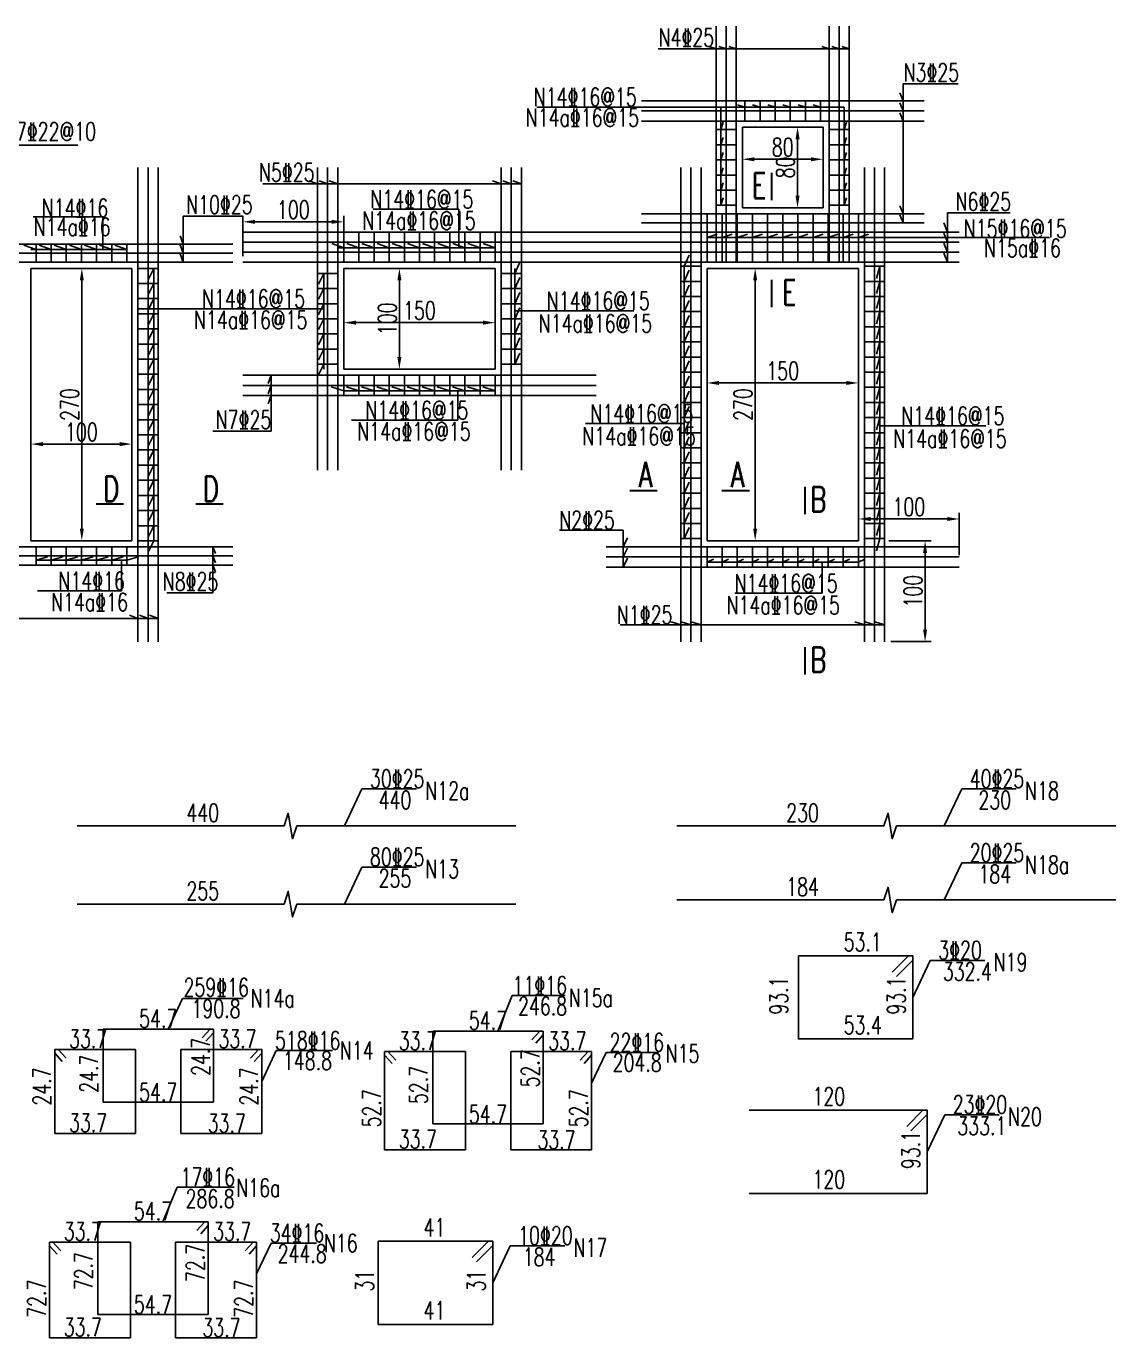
# Model space of a CAD drawing. Header units: millimetres. Extents: x -11227 to 5325, y -353 to 12034.
# Drawn here: x 4245 to 5325, y -324 to 976 of the extents above; entities that cross this region are included whole.
import ezdxf

# ---------------------------------------------------------------- set-up
doc = ezdxf.new("R2010")
doc.units = ezdxf.units.MM
for name, color, linetype in [('文字', 7, 'Continuous'), ('次轮廓线', 7, 'Continuous'), ('钢筋', 1, 'Continuous')]:
    doc.layers.add(name, color=color, linetype=linetype)
doc.styles.get("Standard").update_dxf_attribs({"font": 'simplex1.shx', "width": 0.7, "bigfont": 'hztxt.shx'})
doc.dimstyles.new('60', dxfattribs={"dimscale": 6, "dimtxt": 3, "dimasz": 2, "dimexe": 1, "dimexo": 1, "dimgap": 0.5, "dimtad": 1, "dimdec": 1, "dimzin": 12, "dimdsep": 46, "dimtxsty": 'Standard', "dimcen": 0.5, "dimclrd": 256, "dimclre": 256, "dimclrt": 256, "dimadec": 1, "dimazin": 2, "dimtfac": 1, "dimtdec": 1, "dimtmove": 2, "dimatfit": 3, "dimfxl": 0, "dimtolj": 1, "dimtzin": 0, "dimlwd": -1, "dimlwe": -1, "dimarcsym": 0})

# ---------------------------------------------------------------- blocks, each defined once
blk = doc.blocks.new('*D103')
for p, q in [((4931.5, 735.8), (4973.5, 735.8)), ((4967.5, 477.8), (4967.5, 723.8)), ((4931.5, 465.8), (4973.5, 465.8))]:
    blk.add_line(p, q)
for points in [[(4965.5, 723.8), (4969.5, 723.8), (4967.5, 735.8)], [(4965.5, 477.8), (4969.5, 477.8), (4967.5, 465.8)]]:
    blk.add_solid(points)
at = {"layer": 'Defpoints', "color": 0}
for p in [(4919.8, 735.8), (4967.5, 735.8), (4919.8, 465.8)]:
    blk.add_point(p, dxfattribs=at)
at = {"insert": (4955.5, 600.8), "char_height": 18, "attachment_point": 5, "rotation": 90}
blk.add_mtext('\\A1;270', dxfattribs=at)
blk = doc.blocks.new('*D104')
for p, q in [((4919.8, 586.2), (4919.8, 628.2)), ((5069.8, 586.2), (5069.8, 628.2)), ((5057.8, 622.2), (4931.8, 622.2))]:
    blk.add_line(p, q)
for points in [[(4931.8, 624.2), (4931.8, 620.2), (4919.8, 622.2)], [(5057.8, 624.2), (5057.8, 620.2), (5069.8, 622.2)]]:
    blk.add_solid(points)
at = {"layer": 'Defpoints', "color": 0}
for p in [(4919.8, 622.2), (4919.8, 465.8), (5069.8, 465.8)]:
    blk.add_point(p, dxfattribs=at)
at = {"insert": (4994.8, 634.2), "char_height": 18, "attachment_point": 5}
blk.add_mtext('\\A1;150', dxfattribs=at)
blk = doc.blocks.new('*D105')
for p, q in [((5069.8, 471.8), (5069.8, 493.4)), ((5157.8, 487.4), (5081.8, 487.4)), ((5169.8, 451.4), (5169.8, 493.4))]:
    blk.add_line(p, q)
for points in [[(5081.8, 489.4), (5081.8, 485.4), (5069.8, 487.4)], [(5157.8, 489.4), (5157.8, 485.4), (5169.8, 487.4)]]:
    blk.add_solid(points)
at = {"layer": 'Defpoints', "color": 0}
for p in [(5069.8, 487.4), (5069.8, 465.8), (5169.8, 439.8)]:
    blk.add_point(p, dxfattribs=at)
at = {"insert": (5119.8, 499.4), "char_height": 18, "attachment_point": 5}
blk.add_mtext('\\A1;100', dxfattribs=at)
blk = doc.blocks.new('*D106')
for p, q in [((5099.9, 465.8), (5141.9, 465.8)), ((5135.9, 377.8), (5135.9, 453.8)), ((5101.8, 365.8), (5141.9, 365.8))]:
    blk.add_line(p, q)
for points in [[(5133.9, 453.8), (5137.9, 453.8), (5135.9, 465.8)], [(5133.9, 377.8), (5137.9, 377.8), (5135.9, 365.8)]]:
    blk.add_solid(points)
at = {"layer": 'Defpoints', "color": 0}
for p in [(5069.8, 465.8), (5135.9, 465.8), (5095.8, 365.8)]:
    blk.add_point(p, dxfattribs=at)
at = {"insert": (5123.9, 415.8), "char_height": 18, "attachment_point": 5, "rotation": 90}
blk.add_mtext('\\A1;100', dxfattribs=at)
blk = doc.blocks.new('*D140')
for p, q in [((4559.8, 718), (4559.8, 676)), ((4709.8, 718), (4709.8, 676)), ((4571.8, 682), (4697.8, 682))]:
    blk.add_line(p, q)
for points in [[(4571.8, 684), (4571.8, 680), (4559.8, 682)], [(4697.8, 684), (4697.8, 680), (4709.8, 682)]]:
    blk.add_solid(points)
at = {"layer": 'Defpoints', "color": 0}
for p in [(4559.8, 735.8), (4709.8, 735.8), (4709.8, 682)]:
    blk.add_point(p, dxfattribs=at)
at = {"insert": (4634.8, 694), "char_height": 18, "attachment_point": 5}
blk.add_mtext('\\A1;150', dxfattribs=at)
blk = doc.blocks.new('*D141')
for p, q in [((4578.9, 735.8), (4620.9, 735.8)), ((4614.9, 647.8), (4614.9, 723.8)), ((4578.9, 635.8), (4620.9, 635.8))]:
    blk.add_line(p, q)
for points in [[(4612.9, 723.8), (4616.9, 723.8), (4614.9, 735.8)], [(4612.9, 647.8), (4616.9, 647.8), (4614.9, 635.8)]]:
    blk.add_solid(points)
at = {"layer": 'Defpoints', "color": 0}
for p in [(4559.8, 735.8), (4614.9, 735.8), (4559.8, 635.8)]:
    blk.add_point(p, dxfattribs=at)
at = {"insert": (4602.9, 685.8), "char_height": 18, "attachment_point": 5, "rotation": 90}
blk.add_mtext('\\A1;100', dxfattribs=at)
blk = doc.blocks.new('*D142')
for p, q in [((4264.2, 735.8), (4306.2, 735.8)), ((4300.2, 723.8), (4300.2, 477.8)), ((4264.2, 465.8), (4306.2, 465.8))]:
    blk.add_line(p, q)
for points in [[(4298.2, 723.8), (4302.2, 723.8), (4300.2, 735.8)], [(4298.2, 477.8), (4302.2, 477.8), (4300.2, 465.8)]]:
    blk.add_solid(points)
at = {"layer": 'Defpoints', "color": 0}
for p in [(4249.8, 735.8), (4249.8, 465.8), (4300.2, 465.8)]:
    blk.add_point(p, dxfattribs=at)
at = {"insert": (4288.2, 600.8), "char_height": 18, "attachment_point": 5, "rotation": 90}
blk.add_mtext('\\A1;270', dxfattribs=at)
blk = doc.blocks.new('*D143')
for p, q in [((4249.8, 525.6), (4249.8, 567.6)), ((4261.8, 561.6), (4337.8, 561.6)), ((4349.8, 525.6), (4349.8, 567.6))]:
    blk.add_line(p, q)
for points in [[(4261.8, 563.6), (4261.8, 559.6), (4249.8, 561.6)], [(4337.8, 563.6), (4337.8, 559.6), (4349.8, 561.6)]]:
    blk.add_solid(points)
at = {"layer": 'Defpoints', "color": 0}
for p in [(4349.8, 561.6), (4249.8, 465.8), (4349.8, 465.8)]:
    blk.add_point(p, dxfattribs=at)
at = {"insert": (4299.8, 573.6), "char_height": 18, "attachment_point": 5}
blk.add_mtext('\\A1;100', dxfattribs=at)
blk = doc.blocks.new('*D154')
for p, q in [((4954.8, 807.9), (4954.8, 849.9)), ((5034.8, 807.9), (5034.8, 849.9)), ((4966.8, 843.9), (5022.8, 843.9))]:
    blk.add_line(p, q)
for points in [[(4966.8, 845.9), (4966.8, 841.9), (4954.8, 843.9)], [(5022.8, 845.9), (5022.8, 841.9), (5034.8, 843.9)]]:
    blk.add_solid(points)
at = {"layer": 'Defpoints', "color": 0}
for p in [(5034.8, 843.9), (4954.8, 795.8), (5034.8, 795.8)]:
    blk.add_point(p, dxfattribs=at)
at = {"insert": (4994.8, 855.9), "char_height": 18, "attachment_point": 5}
blk.add_mtext('\\A1;80', dxfattribs=at)
blk = doc.blocks.new('*D155')
for p, q in [((4973.5, 875.8), (5015.5, 875.8)), ((5009.5, 807.8), (5009.5, 863.8)), ((4973.5, 795.8), (5015.5, 795.8))]:
    blk.add_line(p, q)
for points in [[(5007.5, 863.8), (5011.5, 863.8), (5009.5, 875.8)], [(5007.5, 807.8), (5011.5, 807.8), (5009.5, 795.8)]]:
    blk.add_solid(points)
at = {"layer": 'Defpoints', "color": 0}
for p in [(4954.8, 875.8), (5009.5, 875.8), (4954.8, 795.8)]:
    blk.add_point(p, dxfattribs=at)
at = {"insert": (4997.5, 835.8), "char_height": 18, "attachment_point": 5, "rotation": 90}
blk.add_mtext('\\A1;80', dxfattribs=at)
blk = doc.blocks.new('*D170')
for p, q in [((4459.8, 747.8), (4459.8, 787.9)), ((4547.8, 781.9), (4471.8, 781.9)), ((4559.8, 745.9), (4559.8, 787.9))]:
    blk.add_line(p, q)
for points in [[(4471.8, 783.9), (4471.8, 779.9), (4459.8, 781.9)], [(4547.8, 783.9), (4547.8, 779.9), (4559.8, 781.9)]]:
    blk.add_solid(points)
at = {"layer": 'Defpoints', "color": 0}
for p in [(4459.8, 781.9), (4459.8, 741.8), (4559.8, 735.8)]:
    blk.add_point(p, dxfattribs=at)
at = {"insert": (4509.8, 793.9), "char_height": 18, "attachment_point": 5}
blk.add_mtext('\\A1;100', dxfattribs=at)

msp = doc.modelspace()

# ---------------------------------------------------------------- linework, layer by layer
for p, q in [((4871.4, 953.3), (5060.82, 953.3)), ((4928.82, 953.3), (4921.46, 955.62)), ((4938.82, 953.3), (4931.46, 955.62)), ((4948.82, 953.3), (4941.46, 955.62)), ((5040.82, 953.3), (5033.46, 955.62)), ((5050.82, 953.3), (5043.46, 955.62)), ((5060.82, 953.3), (5053.46, 955.62)), ((5114.19, 918.68), (5114.19, 780.76)), ((5114.19, 918.68), (5168.56, 918.68)), ((4957.32, 895.7), (4949.96, 898.02)), ((4972.32, 895.7), (4964.96, 898.02)), ((4987.32, 895.7), (4979.96, 898.02)), ((5002.32, 895.7), (4994.96, 898.02)), ((5017.32, 895.7), (5009.96, 898.02)), ((5032.32, 895.7), (5024.96, 898.02)), ((5032.32, 895.7), (5024.96, 898.02)), ((5114.19, 901.76), (5110.82, 909.77)), ((5114.19, 891.76), (5110.82, 899.77)), ((4751.16, 895.7), (5055.72, 895.7)), ((4933.47, 798.26), (4933.47, 895.7)), ((5055.72, 798.26), (5055.72, 895.7)), ((5114.19, 881.76), (5110.82, 889.77)), ((4933.47, 873.26), (4935.86, 880.52)), ((5055.72, 873.26), (5058.11, 880.52)), ((4933.47, 858.26), (4935.86, 865.52)), ((5055.72, 858.26), (5058.11, 865.52)), ((4296.18, 857.9), (4210.08, 857.9)), ((4933.47, 843.26), (4935.86, 850.52)), ((5055.72, 843.26), (5058.11, 850.52)), ((4933.47, 828.26), (4935.86, 835.52)), ((5055.72, 828.26), (5058.11, 835.52)), ((4479.74, 819.68), (4735.82, 819.68)), ((4533.82, 819.68), (4525.3, 822.59)), ((4543.82, 819.68), (4535.3, 822.59)), ((4553.82, 819.68), (4545.3, 822.59)), ((4715.82, 819.68), (4707.3, 822.59)), ((4725.82, 819.68), (4717.3, 822.59)), ((4735.82, 819.68), (4727.3, 822.59)), ((4933.47, 813.26), (4935.86, 820.52)), ((5055.72, 813.26), (5058.11, 820.52)), ((4589.09, 794.35), (4673.69, 794.35)), ((4673.69, 794.35), (4673.69, 756.27)), ((4933.47, 798.26), (4935.86, 805.52)), ((5055.72, 798.26), (5058.11, 805.52)), ((5114.19, 789.76), (5110.82, 797.77)), ((4251.9, 786.83), (4320.9, 786.83)), ((4320.9, 786.83), (4320.9, 754.49)), ((4400.71, 787.63), (4459.91, 787.63)), ((4400.71, 787.63), (4400.71, 741.76)), ((5114.19, 780.76), (5110.82, 788.77)), ((5158.06, 771.76), (5154.6, 780.77)), ((5220.07, 790.7), (5158.06, 790.7)), ((5158.06, 790.7), (5158.06, 741.76)), ((4400.71, 759.76), (4397.54, 768.16)), ((4919.82, 766.49), (4929.77, 769.65)), ((4934.82, 766.49), (4944.77, 769.65)), ((4949.82, 766.49), (4959.77, 769.65)), ((4964.82, 766.49), (4974.77, 769.65)), ((4979.82, 766.49), (4989.77, 769.65)), ((4994.82, 766.49), (5004.77, 769.65)), ((5009.82, 766.49), (5019.77, 769.65)), ((5024.82, 766.49), (5034.77, 769.65)), ((5039.82, 766.49), (5049.77, 769.65)), ((5054.82, 766.49), (5064.77, 769.65)), ((5069.82, 766.49), (5079.77, 769.65)), ((5158.06, 761.76), (5154.6, 770.77)), ((4254.82, 754.49), (4242.85, 758.7)), ((4249.82, 754.49), (4344.82, 754.49)), ((4269.82, 754.49), (4257.85, 758.7)), ((4284.82, 754.49), (4272.85, 758.7)), ((4299.82, 754.49), (4287.85, 758.7)), ((4314.82, 754.49), (4302.85, 758.7)), ((4329.82, 754.49), (4317.85, 758.7)), ((4344.82, 754.49), (4332.85, 758.7)), ((4400.71, 750.76), (4397.54, 759.16)), ((4559.82, 756.27), (4547.85, 760.49)), ((4553.82, 756.27), (4709.82, 756.27)), ((4574.82, 756.27), (4562.85, 760.49)), ((4589.82, 756.27), (4577.85, 760.49)), ((4604.82, 756.27), (4592.85, 760.49)), ((4619.82, 756.27), (4607.85, 760.49)), ((4634.82, 756.27), (4622.85, 760.49)), ((4649.82, 756.27), (4637.85, 760.49)), ((4664.82, 756.27), (4652.85, 760.49)), ((4679.82, 756.27), (4667.85, 760.49)), ((4694.82, 756.27), (4682.85, 760.49)), ((4709.82, 756.27), (4697.85, 760.49)), ((5259.15, 766.49), (4919.82, 766.49)), ((5158.06, 751.76), (5154.6, 760.77)), ((4400.71, 741.76), (4397.54, 750.16)), ((4729.43, 730.76), (4734.33, 741.82)), ((4897.28, 737.91), (4902.18, 748.97)), ((5158.06, 741.76), (5154.6, 750.77)), ((4371.67, 735.76), (4366.37, 725.09)), ((4371.67, 465.76), (4371.67, 735.76)), ((4540.07, 730.76), (4534.77, 720.09)), ((4540.07, 730.76), (4540.07, 635.76)), ((4729.43, 640.76), (4729.43, 735.76)), ((4897.28, 737.91), (4897.28, 467.91)), ((4897.28, 722.91), (4902.18, 733.97)), ((5091.02, 737.91), (5087.62, 725.88)), ((5091.02, 467.91), (5091.02, 737.91)), ((4371.67, 720.76), (4366.37, 710.09)), ((4540.07, 715.76), (4534.77, 705.09)), ((4729.43, 715.76), (4734.33, 726.82)), ((4897.28, 707.91), (4902.18, 718.97)), ((5091.02, 722.91), (5087.62, 710.88)), ((4371.67, 705.76), (4366.37, 695.09)), ((4729.43, 700.76), (4734.33, 711.82)), ((4897.28, 692.91), (4902.18, 703.97)), ((5091.02, 707.91), (5087.62, 695.88)), ((4355.82, 695.8), (4540.07, 695.8)), ((4371.67, 690.76), (4366.37, 680.09)), ((4540.07, 700.76), (4534.77, 690.09)), ((4729.43, 685.76), (4734.33, 696.82)), ((4729.43, 693.73), (4847.16, 693.73)), ((4897.28, 677.91), (4902.18, 688.97)), ((5091.02, 692.91), (5087.62, 680.88)), ((4540.07, 685.76), (4534.77, 675.09)), ((4729.43, 670.76), (4734.33, 681.82)), ((5091.02, 677.91), (5087.62, 665.88)), ((4371.67, 675.76), (4366.37, 665.09)), ((4540.07, 670.76), (4534.77, 660.09)), ((4729.43, 655.76), (4734.33, 666.82)), ((4897.28, 662.91), (4902.18, 673.97)), ((4371.67, 660.76), (4366.37, 650.09)), ((4540.07, 655.76), (4534.77, 645.09)), ((4729.43, 640.76), (4734.33, 651.82)), ((4897.28, 647.91), (4902.18, 658.97)), ((5091.02, 662.91), (5087.62, 650.88)), ((4371.67, 645.76), (4366.37, 635.09)), ((4540.07, 640.76), (4534.77, 630.09)), ((4897.28, 632.91), (4902.18, 643.97)), ((5091.02, 647.91), (5087.62, 635.88)), ((4371.67, 630.76), (4366.37, 620.09)), ((4487.98, 629.76), (4484.92, 621.56)), ((4487.98, 574.5), (4487.98, 629.76)), ((4897.28, 617.91), (4902.18, 628.97)), ((5091.02, 632.91), (5087.62, 620.88)), ((4371.67, 615.76), (4366.37, 605.09)), ((4487.98, 619.76), (4484.92, 611.56)), ((4559.82, 614.43), (4547.47, 618.38)), ((4709.82, 614.43), (4559.82, 614.43)), ((4574.82, 614.43), (4562.47, 618.38)), ((4589.82, 614.43), (4577.47, 618.38)), ((4604.82, 614.43), (4592.47, 618.38)), ((4619.82, 614.43), (4607.47, 618.38)), ((4634.82, 614.43), (4622.47, 618.38)), ((4649.82, 614.43), (4637.47, 618.38)), ((4664.82, 614.43), (4652.47, 618.38)), ((4679.82, 614.43), (4667.47, 618.38)), ((4672.89, 585.28), (4672.89, 614.43)), ((4694.82, 614.43), (4682.47, 618.38)), ((4709.82, 614.43), (4697.47, 618.38)), ((4897.28, 602.91), (4902.18, 613.97)), ((5091.02, 617.91), (5087.62, 605.88)), ((4371.67, 600.76), (4366.37, 590.09)), ((4487.98, 609.76), (4484.92, 601.56)), ((4897.28, 587.91), (4902.18, 598.97)), ((5091.02, 602.91), (5087.62, 590.88)), ((4371.67, 585.76), (4366.37, 575.09)), ((4567.45, 585.28), (4672.89, 585.28)), ((5091.02, 587.91), (5087.62, 575.88)), ((4429.93, 574.5), (4487.98, 574.5)), ((4799.37, 581.95), (4897.28, 581.95)), ((4897.28, 572.91), (4902.18, 583.97)), ((5091.02, 572.91), (5087.62, 560.88)), ((5195.97, 579.68), (5091.02, 579.68)), ((4371.67, 570.76), (4366.37, 560.09)), ((4897.28, 557.91), (4902.18, 568.97)), ((4371.67, 555.76), (4366.37, 545.09)), ((4897.28, 542.91), (4902.18, 553.97)), ((5091.02, 557.91), (5087.62, 545.88)), ((4371.67, 540.76), (4366.37, 530.09)), ((4897.28, 527.91), (4902.18, 538.97)), ((5091.02, 542.91), (5087.62, 530.88)), ((4371.67, 525.76), (4366.37, 515.09)), ((4897.28, 512.91), (4902.18, 523.97)), ((5091.02, 527.91), (5087.62, 515.88)), ((4371.67, 510.76), (4366.37, 500.09)), ((4897.28, 497.91), (4902.18, 508.97)), ((5091.02, 512.91), (5087.62, 500.88)), ((4371.67, 495.76), (4366.37, 485.09)), ((4897.28, 482.91), (4902.18, 493.97)), ((5091.02, 497.91), (5087.62, 485.88)), ((5091.02, 482.91), (5087.62, 470.88)), ((4371.67, 480.76), (4366.37, 470.09)), ((4773.55, 476.31), (4836.63, 476.31)), ((4836.63, 476.31), (4836.63, 439.76)), ((4836.63, 459.76), (4841.12, 468.57)), ((4897.28, 467.91), (4902.18, 478.97)), ((4371.67, 465.76), (4366.37, 455.09)), ((4430.15, 414.12), (4430.15, 459.76)), ((4430.15, 459.76), (4432.6, 453.03)), ((4836.63, 449.76), (4841.12, 458.57)), ((5091.02, 467.91), (5087.62, 455.88)), ((4254.82, 446.6), (4266.3, 449.83)), ((4254.82, 446.6), (4344.82, 446.6)), ((4269.82, 446.6), (4281.3, 449.83)), ((4284.82, 446.6), (4296.3, 449.83)), ((4299.82, 446.6), (4311.3, 449.83)), ((4314.82, 446.6), (4326.3, 449.83)), ((4329.82, 446.6), (4341.3, 449.83)), ((4339.5, 416.02), (4339.5, 446.6)), ((4344.82, 446.6), (4356.3, 449.83)), ((4430.15, 450.76), (4432.6, 444.03)), ((4836.63, 439.76), (4841.12, 448.57)), ((4919.82, 444.55), (4926.05, 447.69)), ((5069.82, 444.55), (4919.82, 444.55)), ((4934.82, 444.55), (4941.05, 447.69)), ((4949.82, 444.55), (4956.05, 447.69)), ((4964.82, 444.55), (4971.05, 447.69)), ((4979.82, 444.55), (4986.05, 447.69)), ((4994.82, 444.55), (5001.05, 447.69)), ((5009.82, 444.55), (5016.05, 447.69)), ((5024.82, 444.55), (5031.05, 447.69)), ((5034.06, 413.72), (5034.06, 444.55)), ((5039.82, 444.55), (5046.05, 447.69)), ((5054.82, 444.55), (5061.05, 447.69)), ((5069.82, 444.55), (5076.05, 447.69)), ((4430.15, 441.76), (4432.6, 435.03)), ((4256.32, 416.02), (4339.5, 416.02)), ((4384.38, 414.12), (4430.15, 414.12)), ((5034.06, 413.72), (4947.46, 413.72)), ((4355.82, 388.65), (4347.3, 392.16)), ((4365.82, 388.65), (4357.3, 392.16)), ((4375.82, 388.65), (4367.3, 392.16)), ((4170.73, 388.65), (4375.82, 388.65)), ((4833.71, 382.5), (5095.82, 382.5)), ((4893.82, 382.5), (4884.21, 385.46)), ((4903.82, 382.5), (4894.21, 385.46)), ((4913.82, 382.5), (4904.21, 385.46)), ((5075.82, 382.5), (5066.21, 385.46)), ((5085.82, 382.5), (5076.21, 385.46)), ((5095.82, 382.5), (5086.21, 385.46)), ((4577.76, 219.82), (4560.5, 183.14)), ((4631.87, 219.82), (4577.76, 219.82)), ((5172.16, 219.82), (5154.9, 183.14)), ((5226.26, 219.82), (5172.16, 219.82)), ((5172.16, 146.48), (5154.9, 109.8)), ((5226.26, 146.48), (5172.16, 146.48)), ((4577.76, 142.34), (4560.5, 105.66)), ((4631.87, 142.34), (4577.76, 142.34)), ((5140.98, 49.88), (5123.73, 13.21)), ((5195.09, 49.88), (5140.98, 49.88)), ((4726.75, 15.13), (4712.37, -20.22)), ((4779.25, 15.13), (4726.75, 15.13)), ((4399.99, 12.25), (4385.61, -18.31)), ((4460.24, 12.25), (4399.99, 12.25)), ((4492.93, -39.43), (4478.56, -69.99)), ((4548.61, -39.43), (4492.93, -39.43)), ((4819.7, -41.34), (4805.32, -71.9)), ((4871.54, -41.34), (4819.7, -41.34)), ((5155.32, -103.15), (5138.06, -139.82)), ((5209.42, -103.15), (5155.32, -103.15)), ((4394.75, -174.7), (4380.37, -209.17)), ((4451.28, -174.7), (4394.75, -174.7)), ((4487.7, -230.29), (4473.32, -260.85)), ((4532.79, -230.29), (4487.7, -230.29)), ((4724.63, -233), (4707.38, -269.67)), ((4778.74, -233), (4724.63, -233))]:
    msp.add_line(p, q)
at = {"const_width": 2}
for points in [[(4983.71, 830.51), (4983.71, 803.05)], [(4983.71, 724.65), (4983.71, 697.19)], [(5017.02, 519.45), (5017.02, 491.99)], [(4843.15, 515.46), (4870.61, 515.46)], [(4934.44, 515.46), (4961.91, 515.46)], [(4314.16, 502.39), (4341.62, 502.39)], [(4412.93, 502.39), (4440.39, 502.39)], [(5017.02, 360.63), (5017.02, 333.16)]]:
    msp.add_lwpolyline(points, dxfattribs=at)
for points in [[(4513.17, 183.14), (4508.97, 170.5), (4504.78, 195.78), (4500.57, 183.14)], [(5107.57, 183.14), (5103.37, 170.5), (5099.18, 195.78), (5094.97, 183.14)], [(4513.17, 105.66), (4508.97, 93.02), (4504.78, 118.3), (4500.57, 105.66)], [(5107.57, 109.8), (5103.37, 97.16), (5099.18, 122.44), (5094.97, 109.8)]]:
    msp.add_lwpolyline(points)
at = {"layer": '次轮廓线'}
for p, q in [((4954.82, 875.76), (5034.82, 875.76)), ((4954.82, 795.76), (4954.82, 875.76)), ((5034.82, 795.76), (5034.82, 875.76)), ((4954.82, 795.76), (5034.82, 795.76)), ((4249.82, 735.76), (4249.82, 465.76)), ((4349.82, 735.76), (4249.82, 735.76)), ((4349.82, 735.76), (4349.82, 465.76)), ((4709.82, 735.76), (4559.82, 735.76)), ((4559.82, 735.76), (4559.82, 635.76)), ((4709.82, 635.76), (4709.82, 735.76)), ((4919.82, 735.76), (5069.82, 735.76)), ((4919.82, 465.76), (4919.82, 735.76)), ((5069.82, 465.76), (5069.82, 735.76)), ((4559.82, 635.76), (4709.82, 635.76)), ((4349.82, 465.76), (4249.82, 465.76)), ((4919.82, 465.76), (5069.82, 465.76))]:
    msp.add_line(p, q, dxfattribs=at)
at = {"layer": '钢筋'}
for p, q in [((4928.82, 741.76), (4928.82, 975.76)), ((4938.82, 741.76), (4938.82, 975.76)), ((4948.82, 741.76), (4948.82, 975.76)), ((5040.82, 741.76), (5040.82, 975.76)), ((5050.82, 741.76), (5050.82, 975.76)), ((5060.82, 741.76), (5060.82, 975.76)), ((4854.82, 901.76), (5134.82, 901.76)), ((4957.32, 881.76), (4957.32, 901.76)), ((4972.32, 881.76), (4972.32, 901.76)), ((4987.32, 881.76), (4987.32, 901.76)), ((5002.32, 881.76), (5002.32, 901.76)), ((5017.32, 881.76), (5017.32, 901.76)), ((5032.32, 881.76), (5032.32, 901.76)), ((4854.82, 891.76), (5134.82, 891.76)), ((4854.82, 881.76), (5134.82, 881.76)), ((4948.82, 873.26), (4928.82, 873.26)), ((5040.82, 873.26), (5060.82, 873.26)), ((4948.82, 858.26), (4928.82, 858.26)), ((5040.82, 858.26), (5060.82, 858.26)), ((4355.82, 835.76), (4355.82, 365.76)), ((4365.82, 835.76), (4365.82, 365.76)), ((4375.82, 835.76), (4375.82, 365.76)), ((4533.82, 835.76), (4533.82, 535.76)), ((4543.82, 835.76), (4543.82, 535.76)), ((4553.82, 835.76), (4553.82, 535.76)), ((4715.82, 835.76), (4715.82, 535.76)), ((4725.82, 835.76), (4725.82, 535.76)), ((4735.82, 835.76), (4735.82, 535.76)), ((4893.82, 365.76), (4893.82, 835.76)), ((4903.82, 365.76), (4903.82, 835.76)), ((4913.82, 365.76), (4913.82, 835.76)), ((4948.82, 843.26), (4928.82, 843.26)), ((5040.82, 843.26), (5060.82, 843.26)), ((5075.82, 365.76), (5075.82, 835.76)), ((5085.82, 365.76), (5085.82, 835.76)), ((5095.82, 365.76), (5095.82, 835.76)), ((4948.82, 828.26), (4928.82, 828.26)), ((5040.82, 828.26), (5060.82, 828.26)), ((4948.82, 813.26), (4928.82, 813.26)), ((5040.82, 813.26), (5060.82, 813.26)), ((4948.82, 798.26), (4928.82, 798.26)), ((5040.82, 798.26), (5060.82, 798.26)), ((4854.82, 789.76), (5134.82, 789.76)), ((4854.82, 780.76), (5134.82, 780.76)), ((4919.82, 741.76), (4919.82, 789.76)), ((4934.82, 741.76), (4934.82, 789.76)), ((4949.82, 741.76), (4949.82, 789.76)), ((4964.82, 741.76), (4964.82, 789.76)), ((4979.82, 741.76), (4979.82, 789.76)), ((4994.82, 741.76), (4994.82, 789.76)), ((5009.82, 741.76), (5009.82, 789.76)), ((5024.82, 741.76), (5024.82, 789.76)), ((5039.82, 741.76), (5039.82, 789.76)), ((5054.82, 741.76), (5054.82, 789.76)), ((5069.82, 741.76), (5069.82, 789.76)), ((4459.82, 771.76), (5169.82, 771.76)), ((4559.82, 741.76), (4559.82, 771.76)), ((4574.82, 741.76), (4574.82, 771.76)), ((4589.82, 741.76), (4589.82, 771.76)), ((4604.82, 741.76), (4604.82, 771.76)), ((4619.82, 741.76), (4619.82, 771.76)), ((4634.82, 741.76), (4634.82, 771.76)), ((4649.82, 741.76), (4649.82, 771.76)), ((4664.82, 741.76), (4664.82, 771.76)), ((4679.82, 741.76), (4679.82, 771.76)), ((4694.82, 741.76), (4694.82, 771.76)), ((4709.82, 741.76), (4709.82, 771.76)), ((4449.82, 759.76), (3389.82, 759.76)), ((4254.82, 741.76), (4254.82, 759.76)), ((4269.82, 741.76), (4269.82, 759.76)), ((4284.82, 741.76), (4284.82, 759.76)), ((4299.82, 741.76), (4299.82, 759.76)), ((4314.82, 741.76), (4314.82, 759.76)), ((4329.82, 741.76), (4329.82, 759.76)), ((4344.82, 741.76), (4344.82, 759.76)), ((4459.82, 761.76), (5169.82, 761.76)), ((4449.82, 750.76), (3389.82, 750.76)), ((4449.82, 741.76), (3389.82, 741.76)), ((4459.82, 751.76), (5169.82, 751.76)), ((4459.82, 741.76), (5169.82, 741.76)), ((4355.82, 735.76), (4375.82, 735.76)), ((4533.82, 730.76), (4553.82, 730.76)), ((4735.82, 730.76), (4715.82, 730.76)), ((4893.82, 737.91), (4913.82, 737.91)), ((5095.82, 737.91), (5075.82, 737.91)), ((4355.82, 720.76), (4375.82, 720.76)), ((4533.82, 715.76), (4553.82, 715.76)), ((4735.82, 715.76), (4715.82, 715.76)), ((4893.82, 722.91), (4913.82, 722.91)), ((5095.82, 722.91), (5075.82, 722.91)), ((4355.82, 705.76), (4375.82, 705.76)), ((4893.82, 707.91), (4913.82, 707.91)), ((5095.82, 707.91), (5075.82, 707.91)), ((4355.82, 690.76), (4375.82, 690.76)), ((4533.82, 700.76), (4553.82, 700.76)), ((4735.82, 700.76), (4715.82, 700.76)), ((4893.82, 692.91), (4913.82, 692.91)), ((5095.82, 692.91), (5075.82, 692.91)), ((4533.82, 685.76), (4553.82, 685.76)), ((4735.82, 685.76), (4715.82, 685.76)), ((4893.82, 677.91), (4913.82, 677.91)), ((5095.82, 677.91), (5075.82, 677.91)), ((4355.82, 675.76), (4375.82, 675.76)), ((4533.82, 670.76), (4553.82, 670.76)), ((4735.82, 670.76), (4715.82, 670.76)), ((4355.82, 660.76), (4375.82, 660.76)), ((4533.82, 655.76), (4553.82, 655.76)), ((4735.82, 655.76), (4715.82, 655.76)), ((4893.82, 662.91), (4913.82, 662.91)), ((5095.82, 662.91), (5075.82, 662.91)), ((4355.82, 645.76), (4375.82, 645.76)), ((4533.82, 640.76), (4553.82, 640.76)), ((4735.82, 640.76), (4715.82, 640.76)), ((4893.82, 647.91), (4913.82, 647.91)), ((5095.82, 647.91), (5075.82, 647.91)), ((4355.82, 630.76), (4375.82, 630.76)), ((4459.82, 629.76), (4809.82, 629.76)), ((4559.82, 629.76), (4559.82, 609.76)), ((4574.82, 629.76), (4574.82, 609.76)), ((4589.82, 629.76), (4589.82, 609.76)), ((4604.82, 629.76), (4604.82, 609.76)), ((4619.82, 629.76), (4619.82, 609.76)), ((4634.82, 629.76), (4634.82, 609.76)), ((4649.82, 629.76), (4649.82, 609.76)), ((4664.82, 629.76), (4664.82, 609.76)), ((4679.82, 629.76), (4679.82, 609.76)), ((4694.82, 629.76), (4694.82, 609.76)), ((4709.82, 629.76), (4709.82, 609.76)), ((4893.82, 632.91), (4913.82, 632.91)), ((5095.82, 632.91), (5075.82, 632.91)), ((4355.82, 615.76), (4375.82, 615.76)), ((4459.82, 619.76), (4809.82, 619.76)), ((4893.82, 617.91), (4913.82, 617.91)), ((5095.82, 617.91), (5075.82, 617.91)), ((4355.82, 600.76), (4375.82, 600.76)), ((4459.82, 609.76), (4809.82, 609.76)), ((4893.82, 602.91), (4913.82, 602.91)), ((5095.82, 602.91), (5075.82, 602.91)), ((4355.82, 585.76), (4375.82, 585.76)), ((4893.82, 587.91), (4913.82, 587.91)), ((5095.82, 587.91), (5075.82, 587.91)), ((4893.82, 572.91), (4913.82, 572.91)), ((5095.82, 572.91), (5075.82, 572.91)), ((4355.82, 570.76), (4375.82, 570.76)), ((4355.82, 555.76), (4375.82, 555.76)), ((4893.82, 557.91), (4913.82, 557.91)), ((5095.82, 557.91), (5075.82, 557.91)), ((4355.82, 540.76), (4375.82, 540.76)), ((4893.82, 542.91), (4913.82, 542.91)), ((5095.82, 542.91), (5075.82, 542.91)), ((4355.82, 525.76), (4375.82, 525.76)), ((4893.82, 527.91), (4913.82, 527.91)), ((5095.82, 527.91), (5075.82, 527.91)), ((4355.82, 510.76), (4375.82, 510.76)), ((4893.82, 512.91), (4913.82, 512.91)), ((5095.82, 512.91), (5075.82, 512.91)), ((4355.82, 495.76), (4375.82, 495.76)), ((4893.82, 497.91), (4913.82, 497.91)), ((5095.82, 497.91), (5075.82, 497.91)), ((4893.82, 482.91), (4913.82, 482.91)), ((5095.82, 482.91), (5075.82, 482.91)), ((4355.82, 480.76), (4375.82, 480.76)), ((4449.82, 459.76), (4149.82, 459.76)), ((4254.82, 459.76), (4254.82, 441.76)), ((4269.82, 459.76), (4269.82, 441.76)), ((4284.82, 459.76), (4284.82, 441.76)), ((4299.82, 459.76), (4299.82, 441.76)), ((4314.82, 459.76), (4314.82, 441.76)), ((4329.82, 459.76), (4329.82, 441.76)), ((4344.82, 459.76), (4344.82, 441.76)), ((4355.82, 465.76), (4375.82, 465.76)), ((4819.82, 459.76), (5169.82, 459.76)), ((4893.82, 467.91), (4913.82, 467.91)), ((4919.82, 459.76), (4919.82, 439.76)), ((4934.82, 459.76), (4934.82, 439.76)), ((4949.82, 459.76), (4949.82, 439.76)), ((4964.82, 459.76), (4964.82, 439.76)), ((4979.82, 459.76), (4979.82, 439.76)), ((4994.82, 459.76), (4994.82, 439.76)), ((5009.82, 459.76), (5009.82, 439.76)), ((5024.82, 459.76), (5024.82, 439.76)), ((5039.82, 459.76), (5039.82, 439.76)), ((5054.82, 459.76), (5054.82, 439.76)), ((5069.82, 459.76), (5069.82, 439.76)), ((5095.82, 467.91), (5075.82, 467.91)), ((4449.82, 450.76), (4149.82, 450.76)), ((4819.82, 449.76), (5169.82, 449.76)), ((4449.82, 441.76), (4149.82, 441.76)), ((4819.82, 439.76), (5169.82, 439.76)), ((5119.48, 54.41), (5103.35, 38.28)), ((5123.73, 50.17), (5107.59, 34.03)), ((4430.67, -18.31), (4321.29, -18.31)), ((4321.29, -90.56), (4321.29, -18.31)), ((4427.29, -18.31), (4419.54, -26.81)), ((4430.67, -22.02), (4423.23, -30.18)), ((4430.67, -18.31), (4430.67, -90.56)), ((4757.43, -20.22), (4648.05, -20.22)), ((4648.05, -112.23), (4648.05, -20.22)), ((4754.05, -20.22), (4746.3, -28.73)), ((4757.43, -23.93), (4749.99, -32.09)), ((4757.43, -20.22), (4757.43, -112.23)), ((4273.41, -38.48), (4353.53, -38.48)), ((4273.41, -38.48), (4273.41, -121.64)), ((4276.79, -38.48), (4284.54, -46.98)), ((4353.53, -121.64), (4353.53, -38.48)), ((4478.56, -38.48), (4398.43, -38.48)), ((4398.43, -121.64), (4398.43, -38.48)), ((4475.17, -38.48), (4467.42, -46.98)), ((4478.56, -38.48), (4478.56, -121.64)), ((4273.41, -42.19), (4280.85, -50.35)), ((4478.56, -42.19), (4471.12, -50.35)), ((4600.17, -40.39), (4680.29, -40.39)), ((4600.17, -40.39), (4600.17, -137.92)), ((4600.17, -44.1), (4607.61, -52.26)), ((4603.55, -40.39), (4611.3, -48.9)), ((4680.29, -137.92), (4680.29, -40.39)), ((4805.32, -40.39), (4725.2, -40.39)), ((4725.2, -137.92), (4725.2, -40.39)), ((4801.94, -40.39), (4794.18, -48.9)), ((4805.32, -44.1), (4797.88, -52.26)), ((4805.32, -40.39), (4805.32, -137.92)), ((4430.67, -90.56), (4321.29, -90.56)), ((5133.82, -98.62), (5117.68, -114.76)), ((5138.06, -102.87), (5121.93, -119)), ((4757.43, -112.23), (4648.05, -112.23)), ((4273.41, -121.64), (4353.53, -121.64)), ((4478.56, -121.64), (4398.43, -121.64)), ((4600.17, -137.92), (4680.29, -137.92)), ((4805.32, -137.92), (4725.2, -137.92)), ((4425.43, -209.17), (4316.06, -209.17)), ((4316.06, -300.9), (4316.06, -209.17)), ((4422.05, -209.17), (4414.3, -217.67)), ((4425.43, -212.88), (4417.99, -221.04)), ((4425.43, -209.17), (4425.43, -300.9)), ((4268.17, -229.34), (4348.29, -229.34)), ((4268.17, -229.34), (4268.17, -324.13)), ((4268.17, -233.05), (4275.61, -241.21)), ((4271.55, -229.34), (4279.3, -237.84)), ((4348.29, -324.13), (4348.29, -229.34)), ((4473.32, -229.34), (4393.2, -229.34)), ((4393.2, -324.13), (4393.2, -229.34)), ((4469.94, -229.34), (4462.18, -237.84)), ((4473.32, -233.05), (4465.88, -241.21)), ((4473.32, -229.34), (4473.32, -324.13)), ((4703.13, -228.47), (4687, -244.61)), ((4707.38, -232.71), (4691.24, -248.85)), ((4425.43, -300.9), (4316.06, -300.9)), ((4268.17, -324.13), (4348.29, -324.13)), ((4473.32, -324.13), (4393.2, -324.13))]:
    msp.add_line(p, q, dxfattribs=at)
for points in [[(4500.57, 183.14), (4295.62, 183.14)], [(4730.46, 183.14), (4513.17, 183.14)], [(5094.97, 183.14), (4890.02, 183.14)], [(5324.86, 183.14), (5107.57, 183.14)], [(4500.57, 105.66), (4295.62, 105.66)], [(4730.46, 105.66), (4513.17, 105.66)], [(5094.97, 109.8), (4890.02, 109.8)], [(5324.86, 109.8), (5107.57, 109.8)], [(4961.68, -98.62), (5138.06, -98.62), (5138.06, -181.03), (4961.68, -181.03)]]:
    msp.add_lwpolyline(points, dxfattribs=at)
for points in [[(5010.29, 54.41), (5123.73, 54.41), (5123.73, -27.99), (5010.29, -27.99)], [(4593.94, -228.47), (4707.38, -228.47), (4707.38, -310.87), (4593.94, -310.87)]]:
    msp.add_lwpolyline(points, close=True, dxfattribs=at)

# ---------------------------------------------------------------- texts
at = {"width": 0.7}
for s, p in [('N4%%13225', (4871.77, 955.59)), ('N3%%13225', (5114.56, 920.97)), ('N14%%13216@15', (4748.13, 896.65)), ('N14a%%13216@15', (4740.15, 876.33)), ('N17%%13222@10', (4212.22, 862.45)), ('N5%%13225', (4475.76, 821.97)), ('N10%%13225', (4403.62, 789.92)), ('N14%%13216@15', (4586.17, 795.3)), ('N6%%13225', (5166.06, 792.98)), ('N14%%13216', (4260.51, 786.56)), ('N14a%%13216', (4252.53, 767.88)), ('N14a%%13216@15', (4578.19, 774.08)), ('N15%%13216@15', (5174.21, 766.21)), ('N15a%%13216', (5194.37, 746.96)), ('N14%%13216@15', (4419.41, 696.75)), ('N14%%13216@15', (4761.02, 694.68)), ('N14a%%13216@15', (4411.43, 675.79)), ('N14a%%13216@15', (4753.04, 672.21)), ('N14%%13216@15', (4581.22, 586.23)), ('N14%%13216@15', (4804.26, 582.9)), ('N14%%13216@15', (5112.43, 580.62)), ('N7%%13225', (4432.88, 576.79)), ('N14a%%13216@15', (4573.24, 565.27)), ('N14a%%13216@15', (4796.28, 560.42)), ('N14a%%13216@15', (5104.45, 558)), ('N2%%13225', (4773.31, 477.26)), ('N14%%13216', (4277.04, 416.97)), ('N8%%13225', (4380.4, 416.41)), ('N14%%13216@15', (4947.17, 414.67)), ('N14a%%13216', (4269.81, 396.02)), ('N14a%%13216@15', (4939.19, 392.9)), ('N1%%13225', (4830.42, 383.45)), ('30%%13225', (4585.73, 220.95)), ('40%%13225', (5180.13, 220.95)), ('N12a', (4640.61, 208.99)), ('N18', (5235.01, 208.99)), ('440', (4594.39, 199.85)), ('230', (5188.79, 199.85)), ('440', (4403.88, 187.18)), ('230', (4998.28, 187.18)), ('80%%13225', (4585.73, 143.47)), ('20%%13225', (5180.13, 147.62)), ('N13', (4640.61, 131.51)), ('184', (5188.79, 126.51)), ('N18a', (5235.01, 135.65)), ('255', (4594.39, 122.37)), ('184', (4998.28, 113.84)), ('255', (4403.88, 109.7)), ('53.1', (5055.22, 59.08)), ('3%%13220', (5148.96, 51.02)), ('N19', (5203.83, 39.06)), ('332.4', (5153.51, 29.92)), ('259%%13216', (4400.99, 14.22)), ('11%%13216', (4727.08, 16.08)), ('N14a', (4467.52, 3.23)), ('246.8', (4732.55, -4.34)), ('N15a', (4782.83, 3.71)), ('54.7', (4357.01, -16.75)), ('190.8', (4408.89, -6.91)), ('54.7', (4683.77, -18.66)), ('53.4', (5055.22, -23.23)), ('33.7', (4287.56, -36.92)), ('33.7', (4435.59, -36.92)), ('518%%13216', (4491.67, -38.48)), ('33.7', (4614.32, -38.83)), ('33.7', (4762.35, -38.83)), ('22%%13216', (4823.23, -40.39)), ('N14', (4555.89, -48.45)), ('N15', (4878.83, -51.4)), ('148.8', (4499.5, -58.5)), ('204.8', (4826.26, -60.37)), ('54.7', (4357.01, -89.8)), ('120', (5024.29, -93.95)), ('23%%13220', (5163.29, -102.01)), ('33.7', (4287.56, -120.08)), ('33.7', (4424.96, -120.64)), ('54.7', (4683.77, -111.47)), ('N20', (5218.17, -113.98)), ('333.1', (5167.85, -123.12)), ('33.7', (4614.32, -136.36)), ('33.7', (4751.72, -136.92)), ('17%%13216', (4398.05, -173.75)), ('N16a', (4453.27, -184.56)), ('120', (5024.29, -176.27)), ('286.8', (4403.03, -195.24)), ('54.7', (4351.77, -207.61)), ('41', (4638.87, -223.8)), ('33.7', (4282.32, -227.78)), ('33.7', (4430.35, -227.78)), ('34%%13216', (4486.44, -229.34)), ('10%%13220', (4732.61, -231.86)), ('244.8', (4494.26, -249.71)), ('N16', (4540.07, -239.31)), ('N17', (4787.48, -243.83)), ('184', (4737.16, -252.97)), ('54.7', (4351.77, -300.14)), ('41', (4638.87, -306.12)), ('33.7', (4282.32, -322.57)), ('33.7', (4419.73, -323.12))]:
    msp.add_text(s, height=18, dxfattribs=at).set_placement(p)
for s, p in [('93.1', (4999.99, -3.91)), ('93.1', (5116.45, -3.91)), ('24.7', (4426.9, -64.61)), ('24.7', (4316.14, -81.37)), ('52.7', (4753.66, -76.07)), ('24.7', (4269.63, -94.01)), ('24.7', (4474.78, -94.01)), ('52.7', (4642.91, -92.59)), ('52.7', (4596.4, -115.68)), ('52.7', (4801.55, -115.68)), ('93.1', (5130.79, -156.95)), ('72.7', (4421.66, -268.86)), ('72.7', (4310.91, -277.03)), ('72.7', (4264.4, -304.35)), ('72.7', (4469.55, -304.35)), ('31', (4589.55, -278.36)), ('31', (4700.11, -278.36))]:
    msp.add_text(s, height=18, rotation=90, dxfattribs=at).set_placement(p)
at = {"layer": '文字', "width": 0.7}
for s, p in [('E', (4964.2, 805.38)), ('E', (4994.07, 699.52)), ('A', (4852.01, 518.99)), ('A', (4943.31, 518.99)), ('D', (4321.33, 504.86)), ('D', (4420.1, 504.86)), ('B', (5022.12, 494.32)), ('B', (5022.12, 335.49))]:
    msp.add_text(s, height=25, dxfattribs=at).set_placement(p)

# ---------------------------------------------------------------- dimensions: what is measured, and where the dimension line sits
dim = msp.add_aligned_dim(p1=(4954.82, 795.76), p2=(4954.82, 875.76), distance=-54.66, dimstyle='60')
dim.commit()
dim.dimension.update_dxf_attribs({"geometry": '*D155', "text_midpoint": (4997.48, 835.76)})
for base, p1, p2, angle, picture, middle in [((5034.82, 843.9), (4954.82, 795.76), (5034.82, 795.76), 180, '*D154', (4994.82, 855.9)), ((4459.82, 781.93), (4559.82, 735.76), (4459.82, 741.76), 180, '*D170', (4509.82, 793.93)), ((4300.23, 465.76), (4249.82, 735.76), (4249.82, 465.76), 90, '*D142', (4288.23, 600.76)), ((4709.82, 681.98), (4559.82, 735.76), (4709.82, 735.76), 180, '*D140', (4634.82, 693.98)), ((4614.86, 735.76), (4559.82, 635.76), (4559.82, 735.76), 90, '*D141', (4602.86, 685.76)), ((4967.55, 735.76), (4919.82, 465.76), (4919.82, 735.76), 90, '*D103', (4955.55, 600.76)), ((4919.82, 622.18), (5069.82, 465.76), (4919.82, 465.76), 180, '*D104', (4994.82, 634.18)), ((4349.82, 561.64), (4249.82, 465.76), (4349.82, 465.76), 180, '*D143', (4299.82, 573.64)), ((5069.82, 487.36), (5169.82, 439.76), (5069.82, 465.76), 180, '*D105', (5119.82, 499.36)), ((5135.93, 465.76), (5095.82, 365.76), (5069.82, 465.76), 90, '*D106', (5123.93, 415.76))]:
    dim = msp.add_linear_dim(base=base, p1=p1, p2=p2, angle=angle, dimstyle='60')
    dim.commit()
    dim.dimension.update_dxf_attribs({"geometry": picture, "text_midpoint": middle})

doc.saveas('drawing.dxf')
